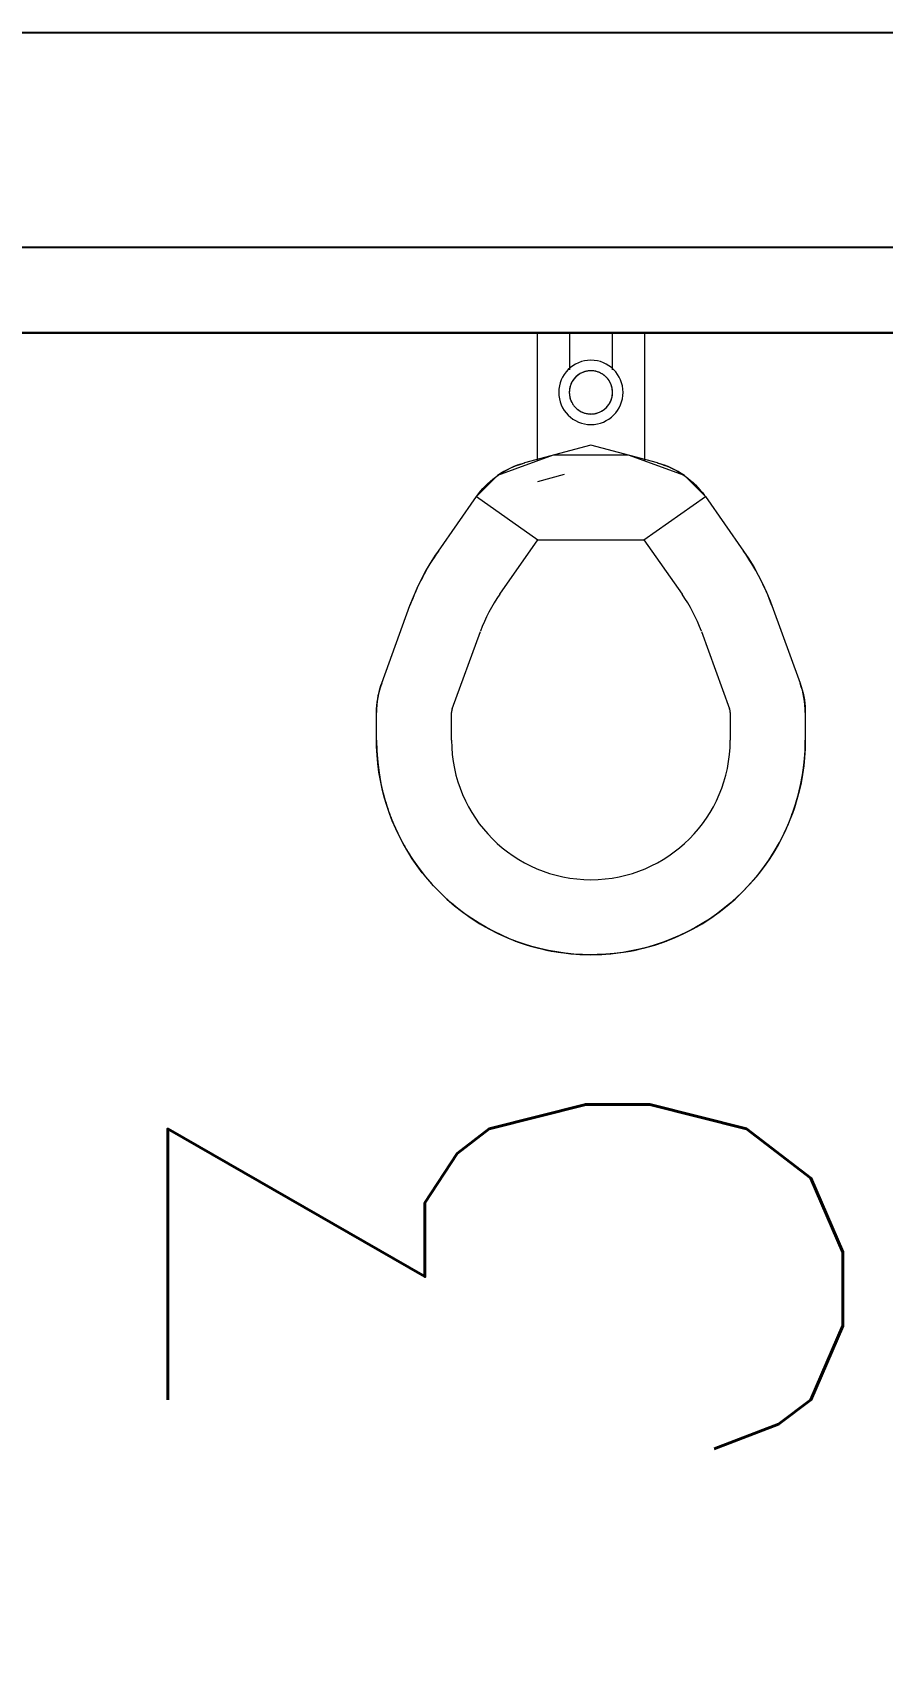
# Model space of a CAD drawing. Header units: inches. Extents: x -234 to 3525, y 0 to 2715.
# Drawn here: x 581 to 620.6, y 1264 to 1340 of the extents above; entities that cross this region are included whole.
import ezdxf
from ezdxf.enums import TextEntityAlignment as Align

# ---------------------------------------------------------------- set-up
doc = ezdxf.new("R2010")
doc.units = ezdxf.units.IN
doc.header["$LTSCALE"] = 10
doc.header["$MEASUREMENT"] = 0
for name, color, linetype in [('A-IDEN-VNUM', 4, 'CONTINUOUS'), ('A-WALL', 5, 'CONTINUOUS'), ('AREA-ASSIGN', 7, 'CONTINUOUS')]:
    doc.layers.add(name, color=color, linetype=linetype)
doc.layers.add('P-SANR-FIXT', color=2, linetype='CONTINUOUS', lineweight=13)
doc.styles.add('ROOMVNUMBER', font='simplex.shx', dxfattribs={"width": 0.85})

msp = doc.modelspace()

# ---------------------------------------------------------------- linework, layer by layer
at = {"layer": 'A-WALL'}
for p, q in [((378, 1340), (702, 1340)), ((378, 1340), (709.75, 1340)), ((548, 1330), (709.75, 1330)), ((552, 1326), (709.75, 1326))]:
    msp.add_line(p, q, dxfattribs=at)
at = {"layer": 'AREA-ASSIGN'}
msp.add_lwpolyline([(658, 1158), (640, 1158), (640, 1082), (648, 1082), (684, 1082), (709.75, 1082), (684, 1082), (709.75, 1082), (709.75, 1206), (662.5, 1206), (662.5, 1210), (709.75, 1210), (709.75, 1326), (590, 1326), (552, 1326), (552, 1264), (527, 1264), (527, 1162), (658, 1162)], close=True, dxfattribs=at)
at = {"layer": 'P-SANR-FIXT'}
for p, q in [((604.5, 1320.019), (604.5, 1326)), ((604.5, 1320.019), (604.5, 1326)), ((606, 1326), (606, 1324.272)), ((606, 1326), (606, 1324.272)), ((608, 1324.272), (608, 1326)), ((608, 1324.272), (608, 1326)), ((609.5, 1326), (609.5, 1320.019)), ((609.5, 1326), (609.5, 1320.019)), ((606.276, 1323.926), (606.249, 1323.896)), ((606.276, 1323.926), (606.249, 1323.896)), ((606.305, 1323.954), (606.276, 1323.926)), ((606.305, 1323.954), (606.276, 1323.926)), ((606.335, 1323.981), (606.305, 1323.954)), ((606.335, 1323.981), (606.305, 1323.954)), ((606.366, 1324.007), (606.335, 1323.981)), ((606.366, 1324.007), (606.335, 1323.981)), ((606.398, 1324.032), (606.366, 1324.007)), ((606.398, 1324.032), (606.366, 1324.007)), ((606.431, 1324.055), (606.398, 1324.032)), ((606.431, 1324.055), (606.398, 1324.032)), ((606.464, 1324.078), (606.431, 1324.055)), ((606.464, 1324.078), (606.431, 1324.055)), ((606.499, 1324.098), (606.464, 1324.078)), ((606.499, 1324.098), (606.464, 1324.078)), ((606.534, 1324.118), (606.499, 1324.098)), ((606.534, 1324.118), (606.499, 1324.098)), ((606.57, 1324.136), (606.534, 1324.118)), ((606.57, 1324.136), (606.534, 1324.118)), ((606.607, 1324.152), (606.57, 1324.136)), ((606.607, 1324.152), (606.57, 1324.136)), ((606.645, 1324.167), (606.607, 1324.152)), ((606.645, 1324.167), (606.607, 1324.152)), ((606.683, 1324.18), (606.645, 1324.167)), ((606.683, 1324.18), (606.645, 1324.167)), ((606.721, 1324.192), (606.683, 1324.18)), ((606.721, 1324.192), (606.683, 1324.18)), ((606.76, 1324.203), (606.721, 1324.192)), ((606.76, 1324.203), (606.721, 1324.192)), ((606.8, 1324.211), (606.76, 1324.203)), ((606.8, 1324.211), (606.76, 1324.203)), ((606.839, 1324.219), (606.8, 1324.211)), ((606.839, 1324.219), (606.8, 1324.211)), ((606.879, 1324.224), (606.839, 1324.219)), ((606.879, 1324.224), (606.839, 1324.219)), ((606.919, 1324.228), (606.879, 1324.224)), ((606.919, 1324.228), (606.879, 1324.224)), ((606.96, 1324.231), (606.919, 1324.228)), ((606.96, 1324.231), (606.919, 1324.228)), ((607, 1324.232), (606.96, 1324.231)), ((607, 1324.232), (606.96, 1324.231)), ((607.022, 1324.231), (607, 1324.232)), ((607.022, 1324.231), (607, 1324.232)), ((607.062, 1324.23), (607.022, 1324.231)), ((607.062, 1324.23), (607.022, 1324.231)), ((607.102, 1324.226), (607.062, 1324.23)), ((607.102, 1324.226), (607.062, 1324.23)), ((607.142, 1324.221), (607.102, 1324.226)), ((607.142, 1324.221), (607.102, 1324.226)), ((607.182, 1324.215), (607.142, 1324.221)), ((607.182, 1324.215), (607.142, 1324.221)), ((607.222, 1324.207), (607.182, 1324.215)), ((607.222, 1324.207), (607.182, 1324.215)), ((607.261, 1324.197), (607.222, 1324.207)), ((607.261, 1324.197), (607.222, 1324.207)), ((607.3, 1324.186), (607.261, 1324.197)), ((607.3, 1324.186), (607.261, 1324.197)), ((607.338, 1324.173), (607.3, 1324.186)), ((607.338, 1324.173), (607.3, 1324.186)), ((607.376, 1324.159), (607.338, 1324.173)), ((607.376, 1324.159), (607.338, 1324.173)), ((607.413, 1324.143), (607.376, 1324.159)), ((607.413, 1324.143), (607.376, 1324.159)), ((607.449, 1324.126), (607.413, 1324.143)), ((607.449, 1324.126), (607.413, 1324.143)), ((607.485, 1324.107), (607.449, 1324.126)), ((607.485, 1324.107), (607.449, 1324.126)), ((607.52, 1324.087), (607.485, 1324.107)), ((607.52, 1324.087), (607.485, 1324.107)), ((607.554, 1324.066), (607.52, 1324.087)), ((607.554, 1324.066), (607.52, 1324.087)), ((607.587, 1324.043), (607.554, 1324.066)), ((607.587, 1324.043), (607.554, 1324.066)), ((607.62, 1324.019), (607.587, 1324.043)), ((607.62, 1324.019), (607.587, 1324.043)), ((607.651, 1323.993), (607.62, 1324.019)), ((607.651, 1323.993), (607.62, 1324.019)), ((607.681, 1323.967), (607.651, 1323.993)), ((607.681, 1323.967), (607.651, 1323.993)), ((607.71, 1323.939), (607.681, 1323.967)), ((607.71, 1323.939), (607.681, 1323.967)), ((607.739, 1323.91), (607.71, 1323.939)), ((607.739, 1323.91), (607.71, 1323.939)), ((605.993, 1323.274), (605.991, 1323.234)), ((605.993, 1323.274), (605.991, 1323.234)), ((605.991, 1323.234), (605.992, 1323.194)), ((605.991, 1323.234), (605.992, 1323.194)), ((605.992, 1323.194), (605.994, 1323.153)), ((605.992, 1323.194), (605.994, 1323.153)), ((605.996, 1323.314), (605.993, 1323.274)), ((605.996, 1323.314), (605.993, 1323.274)), ((606, 1323.355), (605.996, 1323.314)), ((606, 1323.355), (605.996, 1323.314)), ((606.006, 1323.394), (606, 1323.355)), ((606.006, 1323.394), (606, 1323.355)), ((606.014, 1323.434), (606.006, 1323.394)), ((606.014, 1323.434), (606.006, 1323.394)), ((606.023, 1323.473), (606.014, 1323.434)), ((606.023, 1323.473), (606.014, 1323.434)), ((606.034, 1323.512), (606.023, 1323.473)), ((606.034, 1323.512), (606.023, 1323.473)), ((606.046, 1323.551), (606.034, 1323.512)), ((606.046, 1323.551), (606.034, 1323.512)), ((606.06, 1323.588), (606.046, 1323.551)), ((606.06, 1323.588), (606.046, 1323.551)), ((606.075, 1323.626), (606.06, 1323.588)), ((606.075, 1323.626), (606.06, 1323.588)), ((606.092, 1323.662), (606.075, 1323.626)), ((606.092, 1323.662), (606.075, 1323.626)), ((606.11, 1323.698), (606.092, 1323.662)), ((606.11, 1323.698), (606.092, 1323.662)), ((606.13, 1323.734), (606.11, 1323.698)), ((606.13, 1323.734), (606.11, 1323.698)), ((606.151, 1323.768), (606.13, 1323.734)), ((606.151, 1323.768), (606.13, 1323.734)), ((606.174, 1323.801), (606.151, 1323.768)), ((606.174, 1323.801), (606.151, 1323.768)), ((606.198, 1323.834), (606.174, 1323.801)), ((606.198, 1323.834), (606.174, 1323.801)), ((606.223, 1323.866), (606.198, 1323.834)), ((606.223, 1323.866), (606.198, 1323.834)), ((606.249, 1323.896), (606.223, 1323.866)), ((606.249, 1323.896), (606.223, 1323.866)), ((607.765, 1323.88), (607.739, 1323.91)), ((607.765, 1323.88), (607.739, 1323.91)), ((607.791, 1323.849), (607.765, 1323.88)), ((607.791, 1323.849), (607.765, 1323.88)), ((607.815, 1323.817), (607.791, 1323.849)), ((607.815, 1323.817), (607.791, 1323.849)), ((607.839, 1323.783), (607.815, 1323.817)), ((607.839, 1323.783), (607.815, 1323.817)), ((607.86, 1323.75), (607.839, 1323.783)), ((607.86, 1323.75), (607.839, 1323.783)), ((607.881, 1323.715), (607.86, 1323.75)), ((607.881, 1323.715), (607.86, 1323.75)), ((607.9, 1323.679), (607.881, 1323.715)), ((607.9, 1323.679), (607.881, 1323.715)), ((607.917, 1323.643), (607.9, 1323.679)), ((607.917, 1323.643), (607.9, 1323.679)), ((607.933, 1323.606), (607.917, 1323.643)), ((607.933, 1323.606), (607.917, 1323.643)), ((607.948, 1323.568), (607.933, 1323.606)), ((607.948, 1323.568), (607.933, 1323.606)), ((607.961, 1323.53), (607.948, 1323.568)), ((607.961, 1323.53), (607.948, 1323.568)), ((607.972, 1323.491), (607.961, 1323.53)), ((607.972, 1323.491), (607.961, 1323.53)), ((607.982, 1323.452), (607.972, 1323.491)), ((607.982, 1323.452), (607.972, 1323.491)), ((607.991, 1323.413), (607.982, 1323.452)), ((607.991, 1323.413), (607.982, 1323.452)), ((607.997, 1323.373), (607.991, 1323.413)), ((607.997, 1323.373), (607.991, 1323.413)), ((608.003, 1323.333), (607.997, 1323.373)), ((608.003, 1323.333), (607.997, 1323.373)), ((608.006, 1323.293), (608.003, 1323.333)), ((608.006, 1323.293), (608.003, 1323.333)), ((608.004, 1323.132), (608.007, 1323.172)), ((608.004, 1323.132), (608.007, 1323.172)), ((608.008, 1323.252), (608.006, 1323.293)), ((608.008, 1323.252), (608.006, 1323.293)), ((608.007, 1323.172), (608.009, 1323.212)), ((608.007, 1323.172), (608.009, 1323.212)), ((608.009, 1323.212), (608.008, 1323.252)), ((608.009, 1323.212), (608.008, 1323.252)), ((605.994, 1323.153), (605.997, 1323.113)), ((605.994, 1323.153), (605.997, 1323.113)), ((605.997, 1323.113), (606.003, 1323.073)), ((605.997, 1323.113), (606.003, 1323.073)), ((606.003, 1323.073), (606.009, 1323.033)), ((606.003, 1323.073), (606.009, 1323.033)), ((606.009, 1323.033), (606.018, 1322.994)), ((606.009, 1323.033), (606.018, 1322.994)), ((606.018, 1322.994), (606.028, 1322.955)), ((606.018, 1322.994), (606.028, 1322.955)), ((606.028, 1322.955), (606.039, 1322.916)), ((606.028, 1322.955), (606.039, 1322.916)), ((606.039, 1322.916), (606.052, 1322.878)), ((606.039, 1322.916), (606.052, 1322.878)), ((606.052, 1322.878), (606.067, 1322.84)), ((606.052, 1322.878), (606.067, 1322.84)), ((606.067, 1322.84), (606.083, 1322.803)), ((606.067, 1322.84), (606.083, 1322.803)), ((606.083, 1322.803), (606.1, 1322.767)), ((606.083, 1322.803), (606.1, 1322.767)), ((606.1, 1322.767), (606.119, 1322.731)), ((606.1, 1322.767), (606.119, 1322.731)), ((606.119, 1322.731), (606.14, 1322.697)), ((606.119, 1322.731), (606.14, 1322.697)), ((606.14, 1322.697), (606.161, 1322.663)), ((606.14, 1322.697), (606.161, 1322.663)), ((606.161, 1322.663), (606.185, 1322.629)), ((606.161, 1322.663), (606.185, 1322.629)), ((606.185, 1322.629), (606.209, 1322.597)), ((606.185, 1322.629), (606.209, 1322.597)), ((606.209, 1322.597), (606.235, 1322.566)), ((606.209, 1322.597), (606.235, 1322.566)), ((606.235, 1322.566), (606.261, 1322.536)), ((606.235, 1322.566), (606.261, 1322.536)), ((606.261, 1322.536), (606.29, 1322.507)), ((606.261, 1322.536), (606.29, 1322.507)), ((606.29, 1322.507), (606.319, 1322.479)), ((606.29, 1322.507), (606.319, 1322.479)), ((606.319, 1322.479), (606.349, 1322.453)), ((606.319, 1322.479), (606.349, 1322.453)), ((606.349, 1322.453), (606.38, 1322.427)), ((606.349, 1322.453), (606.38, 1322.427)), ((606.38, 1322.427), (606.413, 1322.403)), ((606.38, 1322.427), (606.413, 1322.403)), ((606.413, 1322.403), (606.446, 1322.38)), ((606.413, 1322.403), (606.446, 1322.38)), ((607.569, 1322.391), (607.602, 1322.414)), ((607.569, 1322.391), (607.602, 1322.414)), ((607.602, 1322.414), (607.634, 1322.439)), ((607.602, 1322.414), (607.634, 1322.439)), ((607.634, 1322.439), (607.665, 1322.465)), ((607.634, 1322.439), (607.665, 1322.465)), ((607.665, 1322.465), (607.695, 1322.492)), ((607.665, 1322.465), (607.695, 1322.492)), ((607.695, 1322.492), (607.724, 1322.52)), ((607.695, 1322.492), (607.724, 1322.52)), ((607.724, 1322.52), (607.751, 1322.55)), ((607.724, 1322.52), (607.751, 1322.55)), ((607.751, 1322.55), (607.777, 1322.58)), ((607.751, 1322.55), (607.777, 1322.58)), ((607.777, 1322.58), (607.802, 1322.612)), ((607.777, 1322.58), (607.802, 1322.612)), ((607.802, 1322.612), (607.826, 1322.645)), ((607.802, 1322.612), (607.826, 1322.645)), ((607.826, 1322.645), (607.849, 1322.678)), ((607.826, 1322.645), (607.849, 1322.678)), ((607.849, 1322.678), (607.87, 1322.712)), ((607.849, 1322.678), (607.87, 1322.712)), ((607.87, 1322.712), (607.89, 1322.748)), ((607.87, 1322.712), (607.89, 1322.748)), ((607.89, 1322.748), (607.908, 1322.784)), ((607.89, 1322.748), (607.908, 1322.784)), ((607.908, 1322.784), (607.925, 1322.82)), ((607.908, 1322.784), (607.925, 1322.82)), ((607.925, 1322.82), (607.94, 1322.858)), ((607.925, 1322.82), (607.94, 1322.858)), ((607.94, 1322.858), (607.954, 1322.895)), ((607.94, 1322.858), (607.954, 1322.895)), ((607.954, 1322.895), (607.966, 1322.934)), ((607.954, 1322.895), (607.966, 1322.934)), ((607.966, 1322.934), (607.977, 1322.973)), ((607.966, 1322.934), (607.977, 1322.973)), ((607.977, 1322.973), (607.986, 1323.012)), ((607.977, 1322.973), (607.986, 1323.012)), ((607.986, 1323.012), (607.994, 1323.052)), ((607.986, 1323.012), (607.994, 1323.052)), ((607.994, 1323.052), (608, 1323.091)), ((607.994, 1323.052), (608, 1323.091)), ((608, 1323.091), (608.004, 1323.132)), ((608, 1323.091), (608.004, 1323.132)), ((606.446, 1322.38), (606.48, 1322.359)), ((606.446, 1322.38), (606.48, 1322.359)), ((606.48, 1322.359), (606.515, 1322.339)), ((606.48, 1322.359), (606.515, 1322.339)), ((606.515, 1322.339), (606.551, 1322.32)), ((606.515, 1322.339), (606.551, 1322.32)), ((606.551, 1322.32), (606.587, 1322.303)), ((606.551, 1322.32), (606.587, 1322.303)), ((606.587, 1322.303), (606.624, 1322.287)), ((606.587, 1322.303), (606.624, 1322.287)), ((606.624, 1322.287), (606.662, 1322.273)), ((606.624, 1322.287), (606.662, 1322.273)), ((606.662, 1322.273), (606.7, 1322.26)), ((606.662, 1322.273), (606.7, 1322.26)), ((606.7, 1322.26), (606.739, 1322.249)), ((606.7, 1322.26), (606.739, 1322.249)), ((606.739, 1322.249), (606.778, 1322.239)), ((606.739, 1322.249), (606.778, 1322.239)), ((606.778, 1322.239), (606.818, 1322.231)), ((606.778, 1322.239), (606.818, 1322.231)), ((606.818, 1322.231), (606.858, 1322.225)), ((606.818, 1322.231), (606.858, 1322.225)), ((606.858, 1322.225), (606.898, 1322.22)), ((606.858, 1322.225), (606.898, 1322.22)), ((606.898, 1322.22), (606.938, 1322.216)), ((606.898, 1322.22), (606.938, 1322.216)), ((606.938, 1322.216), (606.978, 1322.215)), ((606.938, 1322.216), (606.978, 1322.215)), ((606.978, 1322.215), (607, 1322.214)), ((606.978, 1322.215), (607, 1322.214)), ((607, 1322.214), (607.04, 1322.215)), ((607, 1322.214), (607.04, 1322.215)), ((607.04, 1322.215), (607.081, 1322.218)), ((607.04, 1322.215), (607.081, 1322.218)), ((607.081, 1322.218), (607.121, 1322.222)), ((607.081, 1322.218), (607.121, 1322.222)), ((607.121, 1322.222), (607.161, 1322.227)), ((607.121, 1322.222), (607.161, 1322.227)), ((607.161, 1322.227), (607.2, 1322.235)), ((607.161, 1322.227), (607.2, 1322.235)), ((607.2, 1322.235), (607.24, 1322.243)), ((607.2, 1322.235), (607.24, 1322.243)), ((607.24, 1322.243), (607.279, 1322.254)), ((607.24, 1322.243), (607.279, 1322.254)), ((607.279, 1322.254), (607.317, 1322.266)), ((607.279, 1322.254), (607.317, 1322.266)), ((607.317, 1322.266), (607.355, 1322.279)), ((607.317, 1322.266), (607.355, 1322.279)), ((607.355, 1322.279), (607.393, 1322.294)), ((607.355, 1322.279), (607.393, 1322.294)), ((607.393, 1322.294), (607.43, 1322.311)), ((607.393, 1322.294), (607.43, 1322.311)), ((607.43, 1322.311), (607.466, 1322.328)), ((607.43, 1322.311), (607.466, 1322.328)), ((607.466, 1322.328), (607.501, 1322.348)), ((607.466, 1322.328), (607.501, 1322.348)), ((607.501, 1322.348), (607.536, 1322.369)), ((607.501, 1322.348), (607.536, 1322.369)), ((607.536, 1322.369), (607.569, 1322.391)), ((607.536, 1322.369), (607.569, 1322.391)), ((605.242, 1320.289), (602.641, 1319.343)), ((605.242, 1320.289), (602.641, 1319.343)), ((607, 1320.761), (603.9, 1319.93)), ((607, 1320.761), (603.9, 1319.93)), ((608.758, 1320.289), (605.242, 1320.289)), ((608.758, 1320.289), (605.242, 1320.289)), ((610.1, 1319.93), (607, 1320.761)), ((610.1, 1319.93), (607, 1320.761)), ((611.359, 1319.343), (608.758, 1320.289)), ((611.359, 1319.343), (608.758, 1320.289)), ((602.547, 1319.275), (602.677, 1319.368)), ((602.547, 1319.275), (602.677, 1319.368)), ((602.677, 1319.368), (602.811, 1319.455)), ((602.677, 1319.368), (602.811, 1319.455)), ((602.811, 1319.455), (602.948, 1319.538)), ((602.811, 1319.455), (602.948, 1319.538)), ((602.948, 1319.538), (603.088, 1319.614)), ((602.948, 1319.538), (603.088, 1319.614)), ((603.088, 1319.614), (603.232, 1319.685)), ((603.088, 1319.614), (603.232, 1319.685)), ((603.232, 1319.685), (603.378, 1319.751)), ((603.232, 1319.685), (603.378, 1319.751)), ((603.378, 1319.751), (603.526, 1319.81)), ((603.378, 1319.751), (603.526, 1319.81)), ((603.526, 1319.81), (603.677, 1319.863)), ((603.526, 1319.81), (603.677, 1319.863)), ((603.677, 1319.863), (603.83, 1319.91)), ((603.677, 1319.863), (603.83, 1319.91)), ((603.83, 1319.91), (603.9, 1319.93)), ((603.83, 1319.91), (603.9, 1319.93)), ((605.75, 1319.39), (604.51, 1319.058)), ((605.75, 1319.39), (604.51, 1319.058)), ((610.1, 1319.93), (610.254, 1319.885)), ((610.1, 1319.93), (610.254, 1319.885)), ((610.254, 1319.885), (610.406, 1319.835)), ((610.254, 1319.885), (610.406, 1319.835)), ((610.406, 1319.835), (610.555, 1319.778)), ((610.406, 1319.835), (610.555, 1319.778)), ((610.555, 1319.778), (610.702, 1319.716)), ((610.555, 1319.778), (610.702, 1319.716)), ((610.702, 1319.716), (610.847, 1319.647)), ((610.702, 1319.716), (610.847, 1319.647)), ((610.847, 1319.647), (610.989, 1319.573)), ((610.847, 1319.647), (610.989, 1319.573)), ((610.989, 1319.573), (611.128, 1319.493)), ((610.989, 1319.573), (611.128, 1319.493)), ((611.128, 1319.493), (611.263, 1319.408)), ((611.128, 1319.493), (611.263, 1319.408)), ((611.263, 1319.408), (611.395, 1319.318)), ((611.263, 1319.408), (611.395, 1319.318)), ((602.641, 1319.343), (601.659, 1318.36)), ((602.641, 1319.343), (601.659, 1318.36)), ((601.753, 1318.49), (601.852, 1318.615)), ((601.753, 1318.49), (601.852, 1318.615)), ((601.852, 1318.615), (601.957, 1318.736)), ((601.852, 1318.615), (601.957, 1318.736)), ((601.957, 1318.736), (602.066, 1318.853)), ((601.957, 1318.736), (602.066, 1318.853)), ((602.066, 1318.853), (602.18, 1318.966)), ((602.066, 1318.853), (602.18, 1318.966)), ((602.18, 1318.966), (602.298, 1319.074)), ((602.18, 1318.966), (602.298, 1319.074)), ((602.298, 1319.074), (602.42, 1319.177)), ((602.298, 1319.074), (602.42, 1319.177)), ((602.42, 1319.177), (602.547, 1319.275)), ((602.42, 1319.177), (602.547, 1319.275)), ((612.341, 1318.36), (611.359, 1319.343)), ((612.341, 1318.36), (611.359, 1319.343)), ((611.395, 1319.318), (611.523, 1319.222)), ((611.395, 1319.318), (611.523, 1319.222)), ((611.523, 1319.222), (611.647, 1319.121)), ((611.523, 1319.222), (611.647, 1319.121)), ((611.647, 1319.121), (611.767, 1319.015)), ((611.647, 1319.121), (611.767, 1319.015)), ((611.767, 1319.015), (611.883, 1318.905)), ((611.767, 1319.015), (611.883, 1318.905)), ((611.883, 1318.905), (611.994, 1318.79)), ((611.883, 1318.905), (611.994, 1318.79)), ((611.994, 1318.79), (612.101, 1318.67)), ((611.994, 1318.79), (612.101, 1318.67)), ((612.101, 1318.67), (612.203, 1318.547)), ((612.101, 1318.67), (612.203, 1318.547)), ((599.883, 1315.824), (601.659, 1318.36)), ((599.883, 1315.824), (601.659, 1318.36)), ((601.659, 1318.36), (601.753, 1318.49)), ((601.659, 1318.36), (601.753, 1318.49)), ((601.659, 1318.36), (604.526, 1316.353)), ((601.659, 1318.36), (604.526, 1316.353)), ((601.659, 1318.36), (604.526, 1316.353)), ((601.659, 1318.36), (604.526, 1316.353)), ((609.474, 1316.353), (612.341, 1318.36)), ((609.474, 1316.353), (612.341, 1318.36)), ((609.474, 1316.353), (612.341, 1318.36)), ((609.474, 1316.353), (612.341, 1318.36)), ((612.203, 1318.547), (612.299, 1318.42)), ((612.203, 1318.547), (612.299, 1318.42)), ((612.299, 1318.42), (612.341, 1318.36)), ((612.299, 1318.42), (612.341, 1318.36)), ((612.341, 1318.36), (614.117, 1315.824)), ((612.341, 1318.36), (614.117, 1315.824)), ((602.75, 1313.817), (604.526, 1316.353)), ((602.75, 1313.817), (604.526, 1316.353)), ((604.526, 1316.353), (609.474, 1316.353)), ((604.526, 1316.353), (609.474, 1316.353)), ((609.474, 1316.353), (611.25, 1313.817)), ((609.474, 1316.353), (611.25, 1313.817)), ((599.51, 1315.256), (599.747, 1315.627)), ((599.51, 1315.256), (599.747, 1315.627)), ((599.747, 1315.627), (599.883, 1315.824)), ((599.747, 1315.627), (599.883, 1315.824)), ((614.117, 1315.824), (614.362, 1315.459)), ((614.117, 1315.824), (614.362, 1315.459)), ((599.082, 1314.488), (599.288, 1314.876)), ((599.082, 1314.488), (599.288, 1314.876)), ((599.288, 1314.876), (599.51, 1315.256)), ((599.288, 1314.876), (599.51, 1315.256)), ((614.362, 1315.459), (614.593, 1315.084)), ((614.362, 1315.459), (614.593, 1315.084)), ((614.593, 1315.084), (614.808, 1314.7)), ((614.593, 1315.084), (614.808, 1314.7)), ((598.716, 1313.688), (598.891, 1314.091)), ((598.716, 1313.688), (598.891, 1314.091)), ((598.891, 1314.091), (599.082, 1314.488)), ((598.891, 1314.091), (599.082, 1314.488)), ((614.808, 1314.7), (615.007, 1314.308)), ((614.808, 1314.7), (615.007, 1314.308)), ((615.007, 1314.308), (615.191, 1313.909)), ((615.007, 1314.308), (615.191, 1313.909)), ((598.557, 1313.277), (598.716, 1313.688)), ((598.557, 1313.277), (598.716, 1313.688)), ((615.191, 1313.909), (615.359, 1313.502)), ((615.191, 1313.909), (615.359, 1313.502)), ((615.359, 1313.502), (615.443, 1313.277)), ((615.359, 1313.502), (615.443, 1313.277)), ((597.241, 1309.663), (598.557, 1313.277)), ((597.241, 1309.663), (598.557, 1313.277)), ((615.443, 1313.277), (616.759, 1309.663)), ((615.443, 1313.277), (616.759, 1309.663)), ((600.53, 1308.466), (601.846, 1312.08)), ((600.53, 1308.466), (601.846, 1312.08)), ((612.154, 1312.08), (613.47, 1308.466)), ((612.154, 1312.08), (613.47, 1308.466)), ((597.156, 1309.4), (597.203, 1309.553)), ((597.156, 1309.4), (597.203, 1309.553)), ((597.203, 1309.553), (597.241, 1309.663)), ((597.203, 1309.553), (597.241, 1309.663)), ((616.759, 1309.663), (616.81, 1309.511)), ((616.759, 1309.663), (616.81, 1309.511)), ((616.81, 1309.511), (616.856, 1309.358)), ((616.81, 1309.511), (616.856, 1309.358)), ((597.013, 1308.614), (597.029, 1308.774)), ((597.013, 1308.614), (597.029, 1308.774)), ((597.029, 1308.774), (597.051, 1308.932)), ((597.029, 1308.774), (597.051, 1308.932)), ((597.051, 1308.932), (597.08, 1309.089)), ((597.051, 1308.932), (597.08, 1309.089)), ((597.08, 1309.089), (597.115, 1309.246)), ((597.08, 1309.089), (597.115, 1309.246)), ((597.115, 1309.246), (597.156, 1309.4)), ((597.115, 1309.246), (597.156, 1309.4)), ((616.856, 1309.358), (616.896, 1309.203)), ((616.856, 1309.358), (616.896, 1309.203)), ((616.896, 1309.203), (616.929, 1309.046)), ((616.896, 1309.203), (616.929, 1309.046)), ((616.929, 1309.046), (616.956, 1308.889)), ((616.929, 1309.046), (616.956, 1308.889)), ((616.956, 1308.889), (616.976, 1308.73)), ((616.956, 1308.889), (616.976, 1308.73)), ((616.976, 1308.73), (616.99, 1308.571)), ((616.976, 1308.73), (616.99, 1308.571)), ((597, 1308.295), (597.003, 1308.455)), ((597, 1308.295), (597.003, 1308.455)), ((597, 1307), (597, 1308.295)), ((597, 1307), (597, 1308.295)), ((597.003, 1308.455), (597.013, 1308.614)), ((597.003, 1308.455), (597.013, 1308.614)), ((600.5, 1307), (600.5, 1308.295)), ((600.5, 1307), (600.5, 1308.295)), ((613.5, 1308.295), (613.5, 1307)), ((613.5, 1308.295), (613.5, 1307)), ((616.99, 1308.571), (616.998, 1308.411)), ((616.99, 1308.571), (616.998, 1308.411)), ((616.998, 1308.411), (617, 1308.295)), ((616.998, 1308.411), (617, 1308.295)), ((617, 1308.295), (617, 1307)), ((617, 1308.295), (617, 1307)), ((597.004, 1306.709), (597, 1307)), ((597.004, 1306.709), (597, 1307)), ((597.024, 1306.31), (597.004, 1306.709)), ((597.024, 1306.31), (597.004, 1306.709)), ((616.992, 1306.6), (616.968, 1306.201)), ((616.992, 1306.6), (616.968, 1306.201)), ((617, 1307), (616.992, 1306.6)), ((617, 1307), (616.992, 1306.6)), ((597.059, 1305.912), (597.024, 1306.31)), ((597.059, 1305.912), (597.024, 1306.31)), ((597.111, 1305.515), (597.059, 1305.912)), ((597.111, 1305.515), (597.059, 1305.912)), ((616.928, 1305.803), (616.872, 1305.407)), ((616.928, 1305.803), (616.872, 1305.407)), ((616.968, 1306.201), (616.928, 1305.803)), ((616.968, 1306.201), (616.928, 1305.803)), ((597.178, 1305.121), (597.111, 1305.515)), ((597.178, 1305.121), (597.111, 1305.515)), ((597.261, 1304.729), (597.178, 1305.121)), ((597.261, 1304.729), (597.178, 1305.121)), ((616.801, 1305.013), (616.713, 1304.623)), ((616.801, 1305.013), (616.713, 1304.623)), ((616.872, 1305.407), (616.801, 1305.013)), ((616.872, 1305.407), (616.801, 1305.013)), ((597.36, 1304.342), (597.261, 1304.729)), ((597.36, 1304.342), (597.261, 1304.729)), ((597.474, 1303.958), (597.36, 1304.342)), ((597.474, 1303.958), (597.36, 1304.342)), ((616.611, 1304.236), (616.492, 1303.854)), ((616.611, 1304.236), (616.492, 1303.854)), ((616.713, 1304.623), (616.611, 1304.236)), ((616.713, 1304.623), (616.611, 1304.236)), ((597.603, 1303.58), (597.474, 1303.958)), ((597.603, 1303.58), (597.474, 1303.958)), ((597.734, 1303.241), (597.603, 1303.58)), ((597.734, 1303.241), (597.603, 1303.58)), ((616.397, 1303.58), (616.253, 1303.207)), ((616.397, 1303.58), (616.253, 1303.207)), ((616.492, 1303.854), (616.397, 1303.58)), ((616.492, 1303.854), (616.397, 1303.58)), ((597.891, 1302.873), (597.734, 1303.241)), ((597.891, 1302.873), (597.734, 1303.241)), ((598.064, 1302.512), (597.891, 1302.873)), ((598.064, 1302.512), (597.891, 1302.873)), ((616.094, 1302.84), (615.92, 1302.479)), ((616.094, 1302.84), (615.92, 1302.479)), ((616.253, 1303.207), (616.094, 1302.84)), ((616.253, 1303.207), (616.094, 1302.84)), ((598.25, 1302.158), (598.064, 1302.512)), ((598.25, 1302.158), (598.064, 1302.512)), ((598.451, 1301.812), (598.25, 1302.158)), ((598.451, 1301.812), (598.25, 1302.158)), ((615.732, 1302.126), (615.53, 1301.781)), ((615.732, 1302.126), (615.53, 1301.781)), ((615.92, 1302.479), (615.732, 1302.126)), ((615.92, 1302.479), (615.732, 1302.126)), ((598.665, 1301.475), (598.451, 1301.812)), ((598.665, 1301.475), (598.451, 1301.812)), ((598.893, 1301.146), (598.665, 1301.475)), ((598.893, 1301.146), (598.665, 1301.475)), ((599.133, 1300.826), (598.893, 1301.146)), ((599.133, 1300.826), (598.893, 1301.146)), ((615.315, 1301.444), (615.086, 1301.116)), ((615.315, 1301.444), (615.086, 1301.116)), ((615.53, 1301.781), (615.315, 1301.444)), ((615.53, 1301.781), (615.315, 1301.444)), ((599.386, 1300.517), (599.133, 1300.826)), ((599.386, 1300.517), (599.133, 1300.826)), ((599.652, 1300.217), (599.386, 1300.517)), ((599.652, 1300.217), (599.386, 1300.517)), ((614.59, 1300.489), (614.323, 1300.19)), ((614.59, 1300.489), (614.323, 1300.19)), ((614.844, 1300.797), (614.59, 1300.489)), ((614.844, 1300.797), (614.59, 1300.489)), ((615.086, 1301.116), (614.844, 1300.797)), ((615.086, 1301.116), (614.844, 1300.797)), ((599.929, 1299.929), (599.652, 1300.217)), ((599.929, 1299.929), (599.652, 1300.217)), ((600.19, 1299.677), (599.929, 1299.929)), ((600.19, 1299.677), (599.929, 1299.929)), ((600.489, 1299.41), (600.19, 1299.677)), ((600.489, 1299.41), (600.19, 1299.677)), ((613.783, 1299.652), (613.483, 1299.386)), ((613.783, 1299.652), (613.483, 1299.386)), ((614.071, 1299.929), (613.783, 1299.652)), ((614.071, 1299.929), (613.783, 1299.652)), ((614.323, 1300.19), (614.071, 1299.929)), ((614.323, 1300.19), (614.071, 1299.929)), ((600.797, 1299.156), (600.489, 1299.41)), ((600.797, 1299.156), (600.489, 1299.41)), ((601.116, 1298.914), (600.797, 1299.156)), ((601.116, 1298.914), (600.797, 1299.156)), ((601.444, 1298.685), (601.116, 1298.914)), ((601.444, 1298.685), (601.116, 1298.914)), ((612.854, 1298.893), (612.525, 1298.665)), ((612.854, 1298.893), (612.525, 1298.665)), ((613.174, 1299.133), (612.854, 1298.893)), ((613.174, 1299.133), (612.854, 1298.893)), ((613.483, 1299.386), (613.174, 1299.133)), ((613.483, 1299.386), (613.174, 1299.133)), ((601.781, 1298.47), (601.444, 1298.685)), ((601.781, 1298.47), (601.444, 1298.685)), ((602.126, 1298.268), (601.781, 1298.47)), ((602.126, 1298.268), (601.781, 1298.47)), ((602.479, 1298.08), (602.126, 1298.268)), ((602.479, 1298.08), (602.126, 1298.268)), ((602.84, 1297.906), (602.479, 1298.08)), ((602.84, 1297.906), (602.479, 1298.08)), ((611.842, 1298.25), (611.488, 1298.064)), ((611.842, 1298.25), (611.488, 1298.064)), ((612.188, 1298.451), (611.842, 1298.25)), ((612.188, 1298.451), (611.842, 1298.25)), ((612.525, 1298.665), (612.188, 1298.451)), ((612.525, 1298.665), (612.188, 1298.451)), ((603.207, 1297.747), (602.84, 1297.906)), ((603.207, 1297.747), (602.84, 1297.906)), ((603.58, 1297.603), (603.207, 1297.747)), ((603.58, 1297.603), (603.207, 1297.747)), ((603.854, 1297.508), (603.58, 1297.603)), ((603.854, 1297.508), (603.58, 1297.603)), ((604.236, 1297.389), (603.854, 1297.508)), ((604.236, 1297.389), (603.854, 1297.508)), ((604.623, 1297.287), (604.236, 1297.389)), ((604.623, 1297.287), (604.236, 1297.389)), ((609.658, 1297.36), (609.271, 1297.261)), ((609.658, 1297.36), (609.271, 1297.261)), ((610.042, 1297.474), (609.658, 1297.36)), ((610.042, 1297.474), (609.658, 1297.36)), ((610.42, 1297.603), (610.042, 1297.474)), ((610.42, 1297.603), (610.042, 1297.474)), ((610.759, 1297.734), (610.42, 1297.603)), ((610.759, 1297.734), (610.42, 1297.603)), ((611.127, 1297.891), (610.759, 1297.734)), ((611.127, 1297.891), (610.759, 1297.734)), ((611.488, 1298.064), (611.127, 1297.891)), ((611.488, 1298.064), (611.127, 1297.891)), ((605.013, 1297.199), (604.623, 1297.287)), ((605.013, 1297.199), (604.623, 1297.287)), ((605.407, 1297.128), (605.013, 1297.199)), ((605.407, 1297.128), (605.013, 1297.199)), ((605.803, 1297.072), (605.407, 1297.128)), ((605.803, 1297.072), (605.407, 1297.128)), ((606.201, 1297.032), (605.803, 1297.072)), ((606.201, 1297.032), (605.803, 1297.072)), ((606.6, 1297.008), (606.201, 1297.032)), ((606.6, 1297.008), (606.201, 1297.032)), ((607, 1297), (606.6, 1297.008)), ((607, 1297), (606.6, 1297.008)), ((607.291, 1297.004), (607, 1297)), ((607.291, 1297.004), (607, 1297)), ((607.69, 1297.024), (607.291, 1297.004)), ((607.69, 1297.024), (607.291, 1297.004)), ((608.088, 1297.059), (607.69, 1297.024)), ((608.088, 1297.059), (607.69, 1297.024)), ((608.485, 1297.111), (608.088, 1297.059)), ((608.485, 1297.111), (608.088, 1297.059)), ((608.879, 1297.178), (608.485, 1297.111)), ((608.879, 1297.178), (608.485, 1297.111)), ((609.271, 1297.261), (608.879, 1297.178)), ((609.271, 1297.261), (608.879, 1297.178))]:
    msp.add_line(p, q, dxfattribs=at)
for centre, radius, start, end in [((607, 1323.223), 1.5, 0, 180), ((607, 1323.223), 1.5, 0, 180), ((607, 1323.223), 1.009, 90, 209.17485), ((607, 1323.223), 1.009, 90, 209.17485), ((607, 1323.223), 1.009, 270, 90), ((607, 1323.223), 1.009, 270, 90), ((607, 1323.223), 1.5, 180, 0), ((607, 1323.223), 1.5, 180, 0), ((607, 1323.223), 1.009, 224.52206, 270), ((607, 1323.223), 1.009, 224.52206, 270), ((604.935, 1316.066), 4, 105, 125), ((604.935, 1316.066), 4, 105, 125), ((609.065, 1316.066), 4, 55, 75), ((609.065, 1316.066), 4, 55, 75), ((608.893, 1309.515), 11, 145, 160), ((608.893, 1309.515), 11, 145, 160), ((605.107, 1309.515), 11, 20, 35), ((605.107, 1309.515), 11, 20, 35), ((608.893, 1309.515), 7.5, 145, 160), ((608.893, 1309.515), 7.5, 145, 160), ((605.107, 1309.515), 7.5, 20, 35), ((605.107, 1309.515), 7.5, 20, 35), ((601, 1308.295), 4, 160, 180), ((601, 1308.295), 4, 160, 180), ((613, 1308.295), 4, 0, 20), ((613, 1308.295), 4, 0, 20), ((601, 1308.295), 0.5, 160, 180), ((601, 1308.295), 0.5, 160, 180), ((613, 1308.295), 0.5, 0, 20), ((613, 1308.295), 0.5, 0, 20), ((607, 1307), 10, 180, 270), ((607, 1307), 10, 180, 190.66964), ((607, 1307), 10, 180, 270), ((607, 1307), 10, 180, 190.66964), ((607, 1307), 6.5, 180, 270), ((607, 1307), 6.5, 180, 270), ((607, 1307), 10, 270, 0), ((607, 1307), 6.5, 270, 0), ((607, 1307), 10, 270, 0), ((607, 1307), 6.5, 270, 0), ((607, 1307), 10, 349.33036, 0), ((607, 1307), 10, 349.33036, 0), ((607, 1307), 10, 194.16435, 200), ((607, 1307), 10, 194.16435, 200), ((607, 1307), 10, 340, 345.83565), ((607, 1307), 10, 340, 345.83565), ((607, 1307), 10, 200, 201.17298), ((607, 1307), 10, 200, 201.17298), ((607, 1307), 10, 338.82702, 340), ((607, 1307), 10, 338.82702, 340), ((607, 1307), 10, 209.34471, 212.5), ((607, 1307), 10, 209.34471, 212.5), ((607, 1307), 10, 327.5, 330.83624), ((607, 1307), 10, 327.5, 330.83624), ((607, 1307), 10, 237.5, 240.83624), ((607, 1307), 10, 237.5, 240.83624), ((607, 1307), 10, 299.16376, 302.5), ((607, 1307), 10, 299.16376, 302.5), ((607, 1307), 10, 248.82702, 250), ((607, 1307), 10, 248.82702, 250), ((607, 1307), 10, 250, 255.83565), ((607, 1307), 10, 250, 255.83565), ((607, 1307), 10, 284.16435, 290), ((607, 1307), 10, 284.16435, 290), ((607, 1307), 10, 290, 291.17298), ((607, 1307), 10, 290, 291.17298), ((607, 1307), 10, 259.33036, 270), ((607, 1307), 10, 259.33036, 270), ((607, 1307), 10, 270, 280.66964), ((607, 1307), 10, 270, 280.66964)]:
    msp.add_arc(centre, radius, start, end, dxfattribs=at)

# ---------------------------------------------------------------- texts
at = {"layer": 'A-IDEN-VNUM', "style": 'ROOMVNUMBER', "width": 0.85}
msp.add_text('213', height=31.5, rotation=90, dxfattribs=at).set_placement((603.005, 1259.039), align=Align.MIDDLE_CENTER)

doc.saveas('drawing.dxf')
